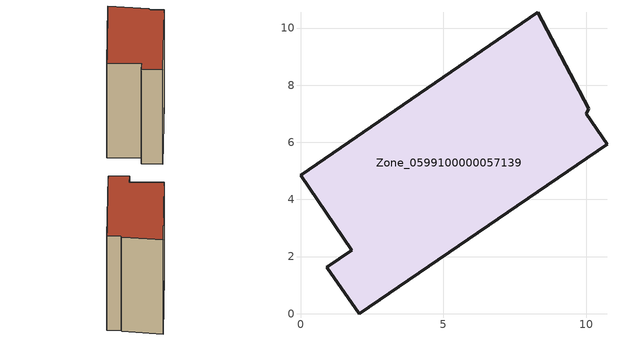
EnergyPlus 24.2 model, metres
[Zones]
Zone_0599100000057139
 floor ground (C_G): 0.92,1.63 1.8,2.23 0,4.85 8.31,10.55 10.1,7.18 10,7 10.73,5.94 2.05,0 z0
 wall outside (C_F): 1.8,2.23 0.92,1.63 2.05,0 10.73,5.94 10,7 10.1,7.18 8.31,10.55 0,4.85 1.8,2.23 z0:10.17
 roof outside (C_R): 8.31,10.55 0,4.85 1.8,2.23 0.92,1.63 2.05,0 10.73,5.94 10,7 10.1,7.18 z10.17
[BUILDING]
Pand.0599100000057139: North Axis=0; Terrain=City; Loads Convergence Tolerance Value=0.04; Temperature Convergence Tolerance Value=0.4; Solar Distribution=FullExterior; Maximum Number of Warmup Days=25; Minimum Number of Warmup Days=1
[Site:Location]
Rotterdam.The.Hague.AP_ZH_NLD Design_Conditions: Latitude=51.96; Longitude=4.45; Time Zone=1; Elevation=-4.5
[SITE:GROUNDTEMPERATURE:BUILDINGSURFACE]
18, 18, 18, 18, 18, 18, 18, 18, 18, 18, 18, 18
[MATERIAL] Thermal Absorptance=0.9; Solar Absorptance=0.7; Visible Absorptance=0.7
Name | Roughness | Thickness | Conductivity | Density | Specific Heat
G.TI.1946 | MediumSmooth | 0.15 | 1 | 540 | 1210
F.TI.1946 | Rough | 0.3 | 0.857143 | 1920 | 840
R.TI.1946 | MediumRough | 0.2 | 0.1 | 1500 | 1000
[CONSTRUCTION]
C_G: G.TI.1946
C_F: F.TI.1946
C_R: R.TI.1946
[ZONE]
Zone_0599100000057139: Type=1; Multiplier=1; Ceiling Height=Autocalculate; Volume=Autocalculate; Floor Area=autocalculate; Part of Total Floor Area=Yes
[ZONEINFILTRATION:DESIGNFLOWRATE]
Infil_Zone_0599100000057139: Zone or ZoneList or Space or SpaceList=Zone_0599100000057139; Schedule=AlwaysOn; Design Flow Rate Calculation Method=Flow/Area; Flow Rate per Floor Area=0.003; Constant Term Coefficient=1; Temperature Term Coefficient=0; Velocity Term Coefficient=0; Velocity Squared Term Coefficient=0
[HVACTEMPLATE:ZONE:IDEALLOADSAIRSYSTEM]
Zone_0599100000057139: Maximum Heating Supply Air Temperature=50; Minimum Cooling Supply Air Temperature=13; Maximum Heating Supply Air Humidity Ratio=0.0156; Minimum Cooling Supply Air Humidity Ratio=0.0077; Heating Limit=NoLimit; Cooling Limit=NoLimit; Dehumidification Control Type=ConstantSensibleHeatRatio; Cooling Sensible Heat Ratio=0.7; Dehumidification Setpoint=60; Humidification Control Type=None; Humidification Setpoint=30; Outdoor Air Method=None; Outdoor Air Flow Rate per Person=0.00944; Outdoor Air Flow Rate per Zone Floor Area=0; Outdoor Air Flow Rate per Zone=0; Demand Controlled Ventilation Type=None; Outdoor Air Economizer Type=NoEconomizer; Heat Recovery Type=None; Sensible Heat Recovery Effectiveness=0.7; Latent Heat Recovery Effectiveness=0.65
[ZONECONTROL:THERMOSTAT]
ThermostatControl_Zone_0599100000057139: Zone or ZoneList=Zone_0599100000057139; Control Type Schedule=DualSetpointControlType; Control 1=Thermostat_Zone_0599100000057139; Temperature Difference Between Cutout And Setpoint=0
[THERMOSTATSETPOINT:DUALSETPOINT]
Thermostat_Zone_0599100000057139: Heating Setpoint Temperature Schedule=HeatingSetpoint_Zone_0599100000057139; Cooling Setpoint Temperature Schedule=CoolingSetpoint_Zone_0599100000057139
[SCHEDULE:COMPACT]
HeatingSetpoint_Zone_0599100000057139: Through: 12/31, For: AllDays, Until: 24:00, 21
CoolingSetpoint_Zone_0599100000057139: Through: 12/31, For: AllDays, Until: 24:00, 24
DualSetpointControlType: Through: 12/31, For: AllDays, Until: 24:00, 4
AlwaysOn: Through: 12/31, For: AllDays, Until: 24:00, 1
